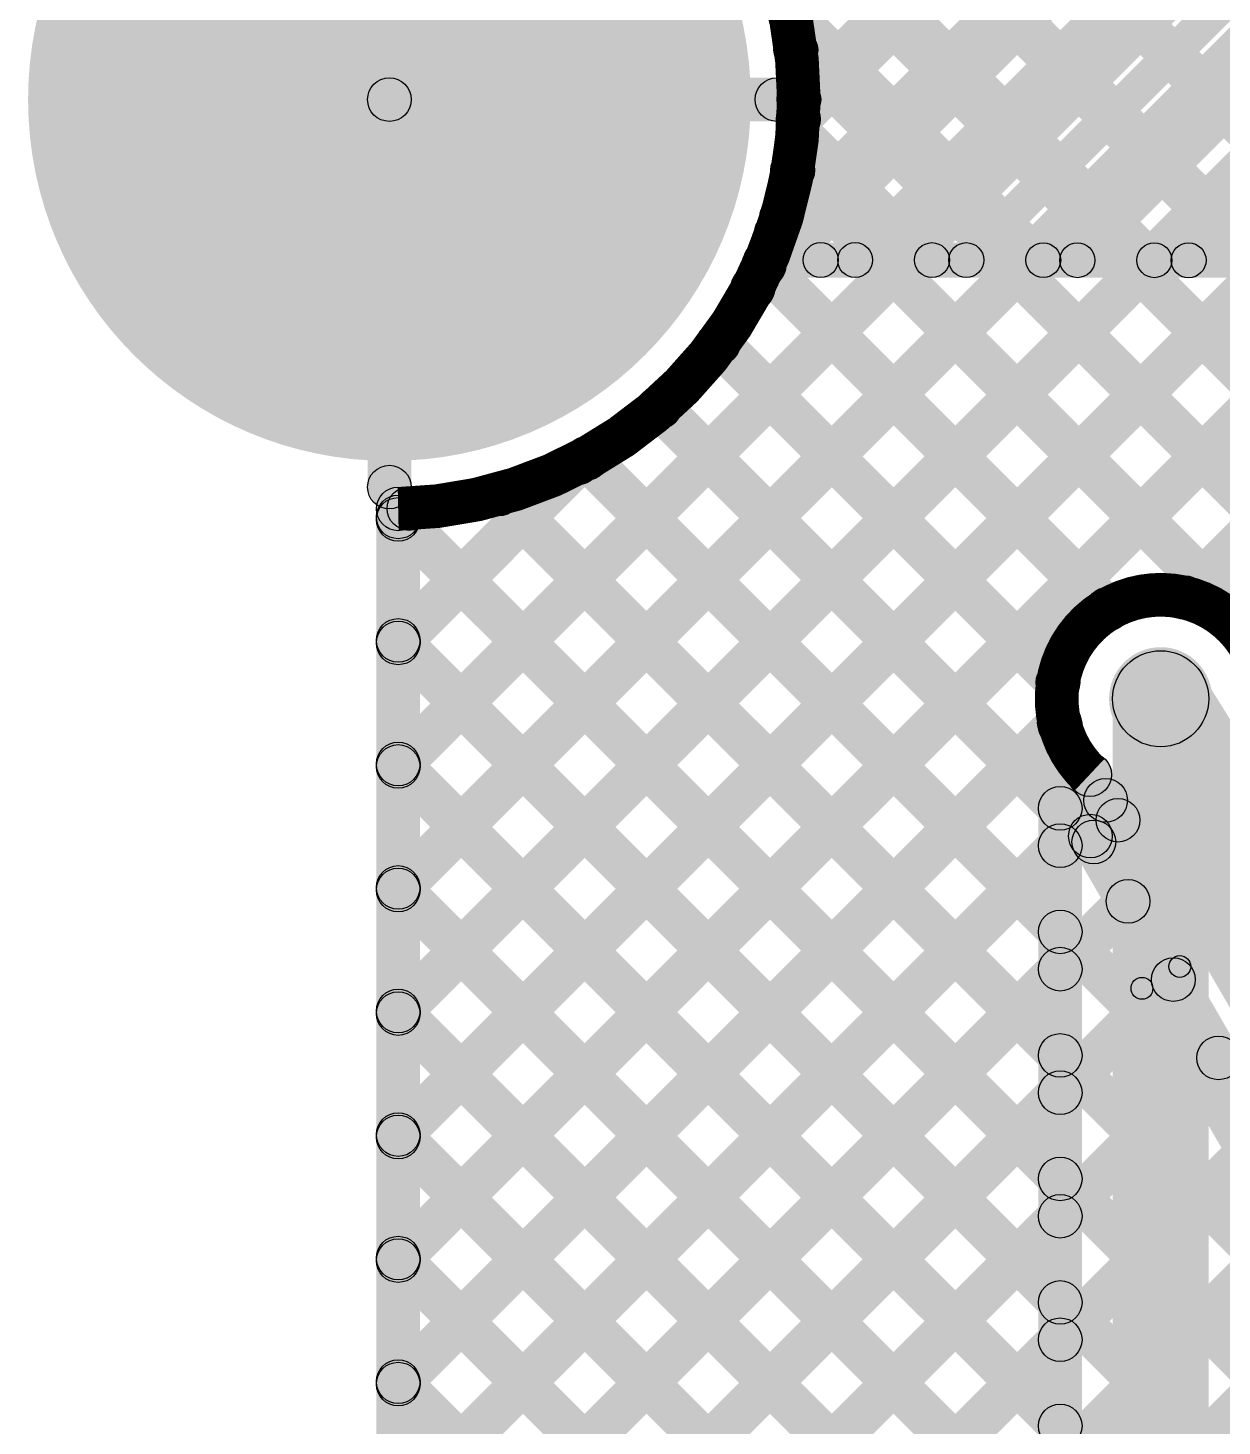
# Model space of a CAD drawing. Header units: millimetres. Extents: x 0.02 to 3.53, y 0 to 2.66.
# Drawn here: x 0.0152 to 0.2886, y 1.7632 to 2.0833 of the extents above; entities that cross this region are included whole.
import ezdxf

# ---------------------------------------------------------------- set-up
doc = ezdxf.new("R2010")
doc.units = ezdxf.units.MM
doc.header["$MEASUREMENT"] = 0
for name, color, linetype in [('BottomLayer', 5, 'Continuous'), ('BottomSolder', 6, 'Continuous'), ('PadHoleLayer', 156, 'Continuous'), ('TopLayer', 1, 'Continuous'), ('TopOverlay', 2, 'Continuous'), ('TopPaste', 8, 'Continuous'), ('TopSolder', 216, 'Continuous'), ('ViaHoleLayer', 16, 'Continuous')]:
    doc.layers.add(name, color=color, linetype=linetype)

# ---------------------------------------------------------------- blocks, each defined once
blk = doc.blocks.new('WS2812B_M____15')
at = {"layer": 'TopLayer'}
for points in [[(-0.09409, 0.05079), (-0.03504, 0.05079), (-0.03504, 0.01142), (-0.09409, 0.01142)], [(0.03504, 0.05079), (0.09409, 0.05079), (0.09409, 0.01142), (0.03504, 0.01142)], [(-0.09409, -0.01142), (-0.03504, -0.01142), (-0.03504, -0.05079), (-0.09409, -0.05079)], [(0.03504, -0.01142), (0.09409, -0.01142), (0.09409, -0.05079), (0.03504, -0.05079)]]:
    blk.add_hatch(color=1, dxfattribs=at).paths.add_polyline_path(points)
at = {"layer": 'TopOverlay'}
h = blk.add_hatch(color=2, dxfattribs=at)
edge = h.paths.add_edge_path()
edge.add_arc((-0.07, 0.07), 0.0025, 0, 360)
h = blk.add_hatch(color=2, dxfattribs=at)
edge = h.paths.add_edge_path()
edge.add_arc((-0.07, 0.07), 0.0025, 0, 360)
for points in [[(0.07, 0.0725), (0.07, 0.0675), (-0.07, 0.0675), (-0.07, 0.0725)], [(-0.0725, 0.07), (-0.0675, 0.07), (-0.0675, 0.06), (-0.0725, 0.06)], [(0.0675, 0.07), (0.0725, 0.07), (0.0725, 0.06), (0.0675, 0.06)], [(-0.0725, -0.06), (-0.0675, -0.06), (-0.0675, -0.07), (-0.0725, -0.07)], [(0.0675, -0.06), (0.0725, -0.06), (0.0725, -0.07), (0.0675, -0.07)], [(0.07, -0.0675), (0.07, -0.0725), (-0.07, -0.0725), (-0.07, -0.0675)]]:
    blk.add_hatch(color=2, dxfattribs=at).paths.add_polyline_path(points)
h = blk.add_hatch(color=2, dxfattribs=at)
edge = h.paths.add_edge_path()
edge.add_arc((0.07, 0.07), 0.0025, 0, 360)
h = blk.add_hatch(color=2, dxfattribs=at)
edge = h.paths.add_edge_path()
edge.add_arc((0.07, 0.07), 0.0025, 0, 360)
h = blk.add_hatch(color=2, dxfattribs=at)
edge = h.paths.add_edge_path()
edge.add_arc((-0.091, 0.061), 0.0025, 0, 360)
h = blk.add_hatch(color=2, dxfattribs=at)
edge = h.paths.add_edge_path()
edge.add_arc((-0.085, 0.061), 0.0025, 0, 360)
h = blk.add_hatch(color=2, dxfattribs=at)
edge = h.paths.add_edge_path()
edge.add_arc((-0.07, 0.06), 0.0025, 0, 360)
h = blk.add_hatch(color=2, dxfattribs=at)
edge = h.paths.add_edge_path()
edge.add_arc((0.07, 0.06), 0.0025, 0, 360)
h = blk.add_hatch(color=2, dxfattribs=at)
edge = h.paths.add_edge_path()
edge.add_arc((-0.07, -0.06), 0.0025, 0, 360)
h = blk.add_hatch(color=2, dxfattribs=at)
edge = h.paths.add_edge_path()
edge.add_arc((0.07, -0.06), 0.0025, 0, 360)
h = blk.add_hatch(color=2, dxfattribs=at)
edge = h.paths.add_edge_path()
edge.add_arc((-0.07, -0.07), 0.0025, 0, 360)
h = blk.add_hatch(color=2, dxfattribs=at)
edge = h.paths.add_edge_path()
edge.add_arc((-0.07, -0.07), 0.0025, 0, 360)
h = blk.add_hatch(color=2, dxfattribs=at)
edge = h.paths.add_edge_path()
edge.add_arc((0.07, -0.07), 0.0025, 0, 360)
h = blk.add_hatch(color=2, dxfattribs=at)
edge = h.paths.add_edge_path()
edge.add_arc((0.07, -0.07), 0.0025, 0, 360)
at = {"layer": 'TopPaste'}
for points in [[(-0.09409, 0.05079), (-0.03504, 0.05079), (-0.03504, 0.01142), (-0.09409, 0.01142)], [(0.03504, 0.05079), (0.09409, 0.05079), (0.09409, 0.01142), (0.03504, 0.01142)], [(-0.09409, -0.01142), (-0.03504, -0.01142), (-0.03504, -0.05079), (-0.09409, -0.05079)], [(0.03504, -0.01142), (0.09409, -0.01142), (0.09409, -0.05079), (0.03504, -0.05079)]]:
    blk.add_hatch(color=8, dxfattribs=at).paths.add_polyline_path(points)
at = {"layer": 'TopSolder'}
for points in [[(-0.09809, 0.05479), (-0.03104, 0.05479), (-0.03104, 0.00742), (-0.09809, 0.00742)], [(0.03104, 0.05479), (0.09809, 0.05479), (0.09809, 0.00742), (0.03104, 0.00742)], [(-0.09809, -0.00742), (-0.03104, -0.00742), (-0.03104, -0.05479), (-0.09809, -0.05479)], [(0.03104, -0.00742), (0.09809, -0.00742), (0.09809, -0.05479), (0.03104, -0.05479)]]:
    blk.add_hatch(color=216, dxfattribs=at).paths.add_polyline_path(points)
at = {"layer": 'TopOverlay', "const_width": 0.005}
blk.add_lwpolyline([(-0.085, 0.061, 1), (-0.091, 0.061, 1)], format="xyb", close=True, dxfattribs=at)
at = {"layer": 'TopOverlay'}
for centre in [(-0.07, 0.07), (-0.07, 0.07), (0.07, 0.07), (0.07, 0.07), (-0.091, 0.061), (-0.085, 0.061), (-0.07, 0.06), (0.07, 0.06), (-0.07, -0.06), (0.07, -0.06), (-0.07, -0.07), (-0.07, -0.07), (0.07, -0.07), (0.07, -0.07)]:
    blk.add_circle(centre, 0.0025, dxfattribs=at)

msp = doc.modelspace()

# ---------------------------------------------------------------- hatches: boundary and pattern name
at = {"layer": 'BottomLayer'}
for points in [[(0.10354, 1.91068), (0.09646, 1.91775), (0.83816, 2.65944), (0.84523, 2.65237)], [(0.10354, 1.85411), (0.09646, 1.86118), (0.89473, 2.65944), (0.9018, 2.65237)], [(0.10354, 1.88239), (0.09646, 1.88946), (0.86644, 2.65944), (0.87351, 2.65237)], [(0.10354, 1.82582), (0.09646, 1.83289), (0.92301, 2.65944), (0.93008, 2.65237)], [(0.10354, 1.79754), (0.09646, 1.80461), (0.9513, 2.65944), (0.95837, 2.65237)], [(0.18471, 2.02013), (0.17764, 2.02721), (0.80987, 2.65944), (0.81694, 2.65237)], [(0.19517, 2.05888), (0.1881, 2.06595), (0.78159, 2.65944), (0.78866, 2.65237)], [(0.28363, 1.94935), (0.27656, 1.95642), (0.97958, 2.65944), (0.98665, 2.65237)], [(0.18849, 2.03382), (0.18284, 2.03947), (0.80032, 2.65696), (0.80598, 2.6513)], [(0.19357, 2.06435), (0.18791, 2.07), (0.77488, 2.65697), (0.78054, 2.65131)], [(0.20746, 2.02733), (0.2018, 2.03299), (0.82577, 2.65695), (0.83143, 2.65129)], [(0.23291, 2.02732), (0.22725, 2.03297), (0.85121, 2.65694), (0.85687, 2.65128)], [(0.25835, 2.02731), (0.25269, 2.03296), (0.87666, 2.65693), (0.88232, 2.65127)], [(0.2838, 2.0273), (0.27814, 2.03295), (0.9021, 2.65692), (0.90776, 2.65126)], [(0.09646, 2.25066), (0.10354, 2.25773), (0.39924, 1.96203), (0.39217, 1.95496)], [(0.09893, 2.2496), (0.10459, 2.25526), (0.32691, 2.03293), (0.32126, 2.02728)], [(0.09646, 2.22237), (0.10354, 2.22944), (0.3831, 1.94988), (0.37603, 1.94281)], [(0.0989, 2.22418), (0.10456, 2.22983), (0.30145, 2.03294), (0.29579, 2.02729)], [(0.09887, 2.19876), (0.10452, 2.20441), (0.27598, 2.03296), (0.27032, 2.0273)], [(0.09646, 2.19409), (0.10354, 2.20116), (0.36896, 1.93573), (0.36189, 1.92866)], [(0.103, 2.06691), (0.093, 2.06691), (0.093, 2.15565), (0.103, 2.15565)], [(0.103, 2.06691), (0.093, 2.06691), (0.093, 2.15565), (0.103, 2.15565)], [(0.18499, 2.08718), (0.19065, 2.09283), (0.25051, 2.03297), (0.24486, 2.02731)], [(0.18751, 2.07476), (0.19458, 2.08183), (0.35482, 1.92159), (0.34775, 1.91452)], [(0.098, 2.06191), (0.098, 2.07191), (0.18674, 2.07191), (0.18674, 2.06191)], [(0.098, 2.06191), (0.098, 2.07191), (0.18674, 2.07191), (0.18674, 2.06191)], [(0.103, 1.97817), (0.093, 1.97817), (0.093, 2.06691), (0.103, 2.06691)], [(0.18777, 2.05894), (0.19343, 2.0646), (0.22505, 2.03298), (0.21939, 2.02732)], [(0.1868, 2.04719), (0.19387, 2.05426), (0.34069, 1.90744), (0.33362, 1.90036)], [(0.18396, 2.03729), (0.18962, 2.04295), (0.19958, 2.03299), (0.19392, 2.02733)], [(0.18315, 2.02617), (0.18315, 2.03417), (2.00371, 2.03337), (2.0037, 2.02537)], [(0.18021, 2.02549), (0.18728, 2.03256), (0.26606, 1.95378), (0.25899, 1.94671)], [(0.16981, 2.0076), (0.17688, 2.01467), (0.2546, 1.93696), (0.24753, 1.92989)], [(0.15625, 1.99288), (0.16333, 1.99995), (0.25512, 1.90816), (0.24805, 1.90109)], [(0.13962, 1.98122), (0.14669, 1.9883), (0.25512, 1.87987), (0.24805, 1.8728)], [(0.10354, 1.93896), (0.09646, 1.94603), (0.1377, 1.98727), (0.14477, 1.9802)], [(0.11952, 1.97304), (0.12659, 1.98011), (0.25512, 1.85159), (0.24805, 1.84452)], [(0.10354, 1.96724), (0.09646, 1.97432), (0.09896, 1.97681), (0.10603, 1.96974)], [(0.105, 0.78272), (0.095, 0.78272), (0.095, 1.97319), (0.105, 1.97319)], [(0.09646, 1.96781), (0.10354, 1.97489), (0.25512, 1.8233), (0.24805, 1.81623)], [(0.09646, 1.93953), (0.10354, 1.9466), (0.25512, 1.79502), (0.24805, 1.78795)], [(0.10354, 1.76925), (0.09646, 1.77633), (0.24788, 1.92774), (0.25495, 1.92067)], [(0.28558, 0.85767), (0.26358, 0.85767), (0.26358, 1.92972), (0.28558, 1.92972)], [(0.25658, 0.85767), (0.24658, 0.85767), (0.24658, 1.92355), (0.25658, 1.92355)], [(0.09646, 1.91125), (0.10354, 1.91832), (0.25512, 1.76673), (0.24805, 1.75966)], [(0.10354, 1.74097), (0.09646, 1.74804), (0.24805, 1.89962), (0.25512, 1.89255)], [(0.09646, 1.88296), (0.10354, 1.89003), (0.25512, 1.73845), (0.24805, 1.73138)], [(0.10354, 1.71269), (0.09646, 1.71976), (0.24805, 1.87134), (0.25512, 1.86427)], [(0.09646, 1.85468), (0.10354, 1.86175), (0.25512, 1.71017), (0.24805, 1.7031)], [(0.10354, 1.6844), (0.09646, 1.69147), (0.24805, 1.84306), (0.25512, 1.83598)], [(0.09646, 1.82639), (0.10354, 1.83346), (0.25512, 1.68188), (0.24805, 1.67481)], [(0.10354, 1.65612), (0.09646, 1.66319), (0.24805, 1.81477), (0.25512, 1.8077)], [(0.09646, 1.79811), (0.10354, 1.80518), (0.25512, 1.6536), (0.24805, 1.64653)], [(0.10354, 1.62783), (0.09646, 1.6349), (0.24805, 1.78649), (0.25512, 1.77942)], [(0.09646, 1.76982), (0.10354, 1.7769), (0.25512, 1.62531), (0.24805, 1.61824)]]:
    msp.add_hatch(color=5, dxfattribs=at).paths.add_polyline_path(points)
h = msp.add_hatch(color=5, dxfattribs=at)
edge = h.paths.add_edge_path()
edge.add_arc((0.098, 2.06691), 0.07874, 0, 360)
h = msp.add_hatch(color=5, dxfattribs=at)
edge = h.paths.add_edge_path()
edge.add_arc((0.19105, 2.07829), 0.005, 0, 360)
h = msp.add_hatch(color=5, dxfattribs=at)
edge = h.paths.add_edge_path()
edge.add_arc((0.098, 2.06691), 0.005, 0, 360)
h = msp.add_hatch(color=5, dxfattribs=at)
edge = h.paths.add_edge_path()
edge.add_arc((0.098, 2.06691), 0.005, 0, 360)
h = msp.add_hatch(color=5, dxfattribs=at)
edge = h.paths.add_edge_path()
edge.add_arc((0.098, 2.06691), 0.005, 0, 360)
h = msp.add_hatch(color=5, dxfattribs=at)
edge = h.paths.add_edge_path()
edge.add_arc((0.098, 2.06691), 0.005, 0, 360)
h = msp.add_hatch(color=5, dxfattribs=at)
edge = h.paths.add_edge_path()
edge.add_arc((0.098, 2.06691), 0.005, 0, 360)
h = msp.add_hatch(color=5, dxfattribs=at)
edge = h.paths.add_edge_path()
edge.add_arc((0.18674, 2.06691), 0.005, 0, 360)
h = msp.add_hatch(color=5, dxfattribs=at)
edge = h.paths.add_edge_path()
edge.add_arc((0.18674, 2.06691), 0.005, 0, 360)
h = msp.add_hatch(color=5, dxfattribs=at)
edge = h.paths.add_edge_path()
edge.add_arc((0.19174, 2.06691), 0.005, 0, 360)
h = msp.add_hatch(color=5, dxfattribs=at)
edge = h.paths.add_edge_path()
edge.add_arc((0.19174, 2.06691), 0.005, 0, 360)
h = msp.add_hatch(color=5, dxfattribs=at)
edge = h.paths.add_edge_path()
edge.add_arc((0.19074, 2.06718), 0.004, 0, 360)
h = msp.add_hatch(color=5, dxfattribs=at)
edge = h.paths.add_edge_path()
edge.add_arc((0.19074, 2.06691), 0.004, 0, 360)
h = msp.add_hatch(color=5, dxfattribs=at)
edge = h.paths.add_edge_path()
edge.add_arc((0.19074, 2.06691), 0.004, 0, 360)
h = msp.add_hatch(color=5, dxfattribs=at)
edge = h.paths.add_edge_path()
edge.add_arc((0.1906, 2.06177), 0.004, 0, 360)
h = msp.add_hatch(color=5, dxfattribs=at)
edge = h.paths.add_edge_path()
edge.add_arc((0.19163, 2.06241), 0.005, 0, 360)
h = msp.add_hatch(color=5, dxfattribs=at)
edge = h.paths.add_edge_path()
edge.add_arc((0.19033, 2.05072), 0.005, 0, 360)
h = msp.add_hatch(color=5, dxfattribs=at)
edge = h.paths.add_edge_path()
edge.add_arc((0.18679, 2.04012), 0.004, 0, 360)
h = msp.add_hatch(color=5, dxfattribs=at)
edge = h.paths.add_edge_path()
edge.add_arc((0.18566, 2.03664), 0.004, 0, 360)
h = msp.add_hatch(color=5, dxfattribs=at)
edge = h.paths.add_edge_path()
edge.add_arc((0.18375, 2.02903), 0.005, 0, 360)
h = msp.add_hatch(color=5, dxfattribs=at)
edge = h.paths.add_edge_path()
edge.add_arc((0.18315, 2.03017), 0.004, 0, 360)
h = msp.add_hatch(color=5, dxfattribs=at)
edge = h.paths.add_edge_path()
edge.add_arc((0.18315, 2.03017), 0.004, 0, 360)
h = msp.add_hatch(color=5, dxfattribs=at)
edge = h.paths.add_edge_path()
edge.add_arc((0.19675, 2.03016), 0.004, 0, 360)
h = msp.add_hatch(color=5, dxfattribs=at)
edge = h.paths.add_edge_path()
edge.add_arc((0.20463, 2.03016), 0.004, 0, 360)
h = msp.add_hatch(color=5, dxfattribs=at)
edge = h.paths.add_edge_path()
edge.add_arc((0.22222, 2.03015), 0.004, 0, 360)
h = msp.add_hatch(color=5, dxfattribs=at)
edge = h.paths.add_edge_path()
edge.add_arc((0.23008, 2.03015), 0.004, 0, 360)
h = msp.add_hatch(color=5, dxfattribs=at)
edge = h.paths.add_edge_path()
edge.add_arc((0.24769, 2.03014), 0.004, 0, 360)
h = msp.add_hatch(color=5, dxfattribs=at)
edge = h.paths.add_edge_path()
edge.add_arc((0.25552, 2.03013), 0.004, 0, 360)
h = msp.add_hatch(color=5, dxfattribs=at)
edge = h.paths.add_edge_path()
edge.add_arc((0.27315, 2.03013), 0.004, 0, 360)
h = msp.add_hatch(color=5, dxfattribs=at)
edge = h.paths.add_edge_path()
edge.add_arc((0.28097, 2.03012), 0.004, 0, 360)
h = msp.add_hatch(color=5, dxfattribs=at)
edge = h.paths.add_edge_path()
edge.add_arc((0.18117, 2.02367), 0.005, 0, 360)
h = msp.add_hatch(color=5, dxfattribs=at)
edge = h.paths.add_edge_path()
edge.add_arc((0.17335, 2.01114), 0.005, 0, 360)
h = msp.add_hatch(color=5, dxfattribs=at)
edge = h.paths.add_edge_path()
edge.add_arc((0.15979, 1.99641), 0.005, 0, 360)
h = msp.add_hatch(color=5, dxfattribs=at)
edge = h.paths.add_edge_path()
edge.add_arc((0.14124, 1.98373), 0.005, 0, 360)
h = msp.add_hatch(color=5, dxfattribs=at)
edge = h.paths.add_edge_path()
edge.add_arc((0.14316, 1.98476), 0.005, 0, 360)
h = msp.add_hatch(color=5, dxfattribs=at)
edge = h.paths.add_edge_path()
edge.add_arc((0.098, 1.97817), 0.005, 0, 360)
h = msp.add_hatch(color=5, dxfattribs=at)
edge = h.paths.add_edge_path()
edge.add_arc((0.12306, 1.97658), 0.005, 0, 360)
h = msp.add_hatch(color=5, dxfattribs=at)
edge = h.paths.add_edge_path()
edge.add_arc((0.1, 1.97319), 0.005, 0, 360)
h = msp.add_hatch(color=5, dxfattribs=at)
edge = h.paths.add_edge_path()
edge.add_arc((0.1, 1.97319), 0.005, 0, 360)
h = msp.add_hatch(color=5, dxfattribs=at)
edge = h.paths.add_edge_path()
edge.add_arc((0.1, 1.97135), 0.005, 0, 360)
h = msp.add_hatch(color=5, dxfattribs=at)
edge = h.paths.add_edge_path()
edge.add_arc((0.1, 1.97078), 0.005, 0, 360)
h = msp.add_hatch(color=5, dxfattribs=at)
edge = h.paths.add_edge_path()
edge.add_arc((0.10249, 1.97327), 0.005, 0, 360)
h = msp.add_hatch(color=5, dxfattribs=at)
edge = h.paths.add_edge_path()
edge.add_arc((0.28009, 1.95288), 0.005, 0, 360)
h = msp.add_hatch(color=5, dxfattribs=at)
edge = h.paths.add_edge_path()
edge.add_arc((0.26252, 1.95025), 0.005, 0, 360)
h = msp.add_hatch(color=5, dxfattribs=at)
edge = h.paths.add_edge_path()
edge.add_arc((0.1, 1.94307), 0.005, 0, 360)
h = msp.add_hatch(color=5, dxfattribs=at)
edge = h.paths.add_edge_path()
edge.add_arc((0.1, 1.9425), 0.005, 0, 360)
h = msp.add_hatch(color=5, dxfattribs=at)
edge = h.paths.add_edge_path()
edge.add_arc((0.27458, 1.92972), 0.01181, 0, 360)
h = msp.add_hatch(color=5, dxfattribs=at)
edge = h.paths.add_edge_path()
edge.add_arc((0.27458, 1.92972), 0.011, 0, 360)
h = msp.add_hatch(color=5, dxfattribs=at)
edge = h.paths.add_edge_path()
edge.add_arc((0.25106, 1.93343), 0.005, 0, 360)
h = msp.add_hatch(color=5, dxfattribs=at)
edge = h.paths.add_edge_path()
edge.add_arc((0.25142, 1.92421), 0.005, 0, 360)
h = msp.add_hatch(color=5, dxfattribs=at)
edge = h.paths.add_edge_path()
edge.add_arc((0.25158, 1.92355), 0.005, 0, 360)
h = msp.add_hatch(color=5, dxfattribs=at)
edge = h.paths.add_edge_path()
edge.add_arc((0.25158, 1.92355), 0.005, 0, 360)
h = msp.add_hatch(color=5, dxfattribs=at)
edge = h.paths.add_edge_path()
edge.add_arc((0.1, 1.91478), 0.005, 0, 360)
h = msp.add_hatch(color=5, dxfattribs=at)
edge = h.paths.add_edge_path()
edge.add_arc((0.1, 1.91421), 0.005, 0, 360)
h = msp.add_hatch(color=5, dxfattribs=at)
edge = h.paths.add_edge_path()
edge.add_arc((0.25158, 1.90462), 0.005, 0, 360)
h = msp.add_hatch(color=5, dxfattribs=at)
edge = h.paths.add_edge_path()
edge.add_arc((0.25158, 1.89609), 0.005, 0, 360)
h = msp.add_hatch(color=5, dxfattribs=at)
edge = h.paths.add_edge_path()
edge.add_arc((0.1, 1.8865), 0.005, 0, 360)
h = msp.add_hatch(color=5, dxfattribs=at)
edge = h.paths.add_edge_path()
edge.add_arc((0.1, 1.88593), 0.005, 0, 360)
h = msp.add_hatch(color=5, dxfattribs=at)
edge = h.paths.add_edge_path()
edge.add_arc((0.25158, 1.87634), 0.005, 0, 360)
h = msp.add_hatch(color=5, dxfattribs=at)
edge = h.paths.add_edge_path()
edge.add_arc((0.25158, 1.8678), 0.005, 0, 360)
h = msp.add_hatch(color=5, dxfattribs=at)
edge = h.paths.add_edge_path()
edge.add_arc((0.1, 1.85821), 0.005, 0, 360)
h = msp.add_hatch(color=5, dxfattribs=at)
edge = h.paths.add_edge_path()
edge.add_arc((0.1, 1.85764), 0.005, 0, 360)
h = msp.add_hatch(color=5, dxfattribs=at)
edge = h.paths.add_edge_path()
edge.add_arc((0.25158, 1.84805), 0.005, 0, 360)
h = msp.add_hatch(color=5, dxfattribs=at)
edge = h.paths.add_edge_path()
edge.add_arc((0.25158, 1.83952), 0.005, 0, 360)
h = msp.add_hatch(color=5, dxfattribs=at)
edge = h.paths.add_edge_path()
edge.add_arc((0.1, 1.82993), 0.005, 0, 360)
h = msp.add_hatch(color=5, dxfattribs=at)
edge = h.paths.add_edge_path()
edge.add_arc((0.1, 1.82936), 0.005, 0, 360)
h = msp.add_hatch(color=5, dxfattribs=at)
edge = h.paths.add_edge_path()
edge.add_arc((0.25158, 1.81977), 0.005, 0, 360)
h = msp.add_hatch(color=5, dxfattribs=at)
edge = h.paths.add_edge_path()
edge.add_arc((0.25158, 1.81124), 0.005, 0, 360)
h = msp.add_hatch(color=5, dxfattribs=at)
edge = h.paths.add_edge_path()
edge.add_arc((0.1, 1.80164), 0.005, 0, 360)
h = msp.add_hatch(color=5, dxfattribs=at)
edge = h.paths.add_edge_path()
edge.add_arc((0.1, 1.80107), 0.005, 0, 360)
h = msp.add_hatch(color=5, dxfattribs=at)
edge = h.paths.add_edge_path()
edge.add_arc((0.25158, 1.79148), 0.005, 0, 360)
h = msp.add_hatch(color=5, dxfattribs=at)
edge = h.paths.add_edge_path()
edge.add_arc((0.25158, 1.78295), 0.005, 0, 360)
h = msp.add_hatch(color=5, dxfattribs=at)
edge = h.paths.add_edge_path()
edge.add_arc((0.1, 1.77336), 0.005, 0, 360)
h = msp.add_hatch(color=5, dxfattribs=at)
edge = h.paths.add_edge_path()
edge.add_arc((0.1, 1.77279), 0.005, 0, 360)
h = msp.add_hatch(color=5, dxfattribs=at)
edge = h.paths.add_edge_path()
edge.add_arc((0.25158, 1.7632), 0.005, 0, 360)
at = {"layer": 'BottomSolder'}
h = msp.add_hatch(color=6, dxfattribs=at)
edge = h.paths.add_edge_path()
edge.add_arc((0.098, 2.06691), 0.08274, 0, 360)
at = {"layer": 'PadHoleLayer'}
h = msp.add_hatch(color=156, dxfattribs=at)
edge = h.paths.add_edge_path()
edge.add_arc((0.098, 2.06691), 0.04921, 0, 360)
at = {"layer": 'TopLayer'}
for points in [[(0.10354, 1.82582), (0.09646, 1.83289), (0.92301, 2.65944), (0.93008, 2.65237)], [(0.10354, 1.85411), (0.09646, 1.86118), (0.89473, 2.65944), (0.9018, 2.65237)], [(0.10354, 1.88239), (0.09646, 1.88946), (0.86644, 2.65944), (0.87351, 2.65237)], [(0.10354, 1.79754), (0.09646, 1.80461), (0.9513, 2.65944), (0.95837, 2.65237)], [(0.10354, 1.91068), (0.09646, 1.91775), (0.83816, 2.65944), (0.84523, 2.65237)], [(0.18471, 2.02013), (0.17764, 2.02721), (0.80987, 2.65944), (0.81694, 2.65237)], [(0.19517, 2.05888), (0.1881, 2.06595), (0.78159, 2.65944), (0.78866, 2.65237)], [(0.28363, 1.94935), (0.27656, 1.95642), (0.97958, 2.65944), (0.98665, 2.65237)], [(0.18849, 2.03382), (0.18284, 2.03947), (0.80032, 2.65696), (0.80598, 2.6513)], [(0.19357, 2.06435), (0.18791, 2.07), (0.77488, 2.65697), (0.78054, 2.65131)], [(0.20746, 2.02733), (0.2018, 2.03299), (0.82577, 2.65695), (0.83143, 2.65129)], [(0.23291, 2.02732), (0.22725, 2.03297), (0.85121, 2.65694), (0.85687, 2.65128)], [(0.25835, 2.02731), (0.25269, 2.03296), (0.87666, 2.65693), (0.88232, 2.65127)], [(0.2838, 2.0273), (0.27814, 2.03295), (0.9021, 2.65692), (0.90776, 2.65126)], [(0.09646, 2.25066), (0.10354, 2.25773), (0.81665, 1.54461), (0.80958, 1.53754)], [(0.09893, 2.2496), (0.10459, 2.25526), (0.32691, 2.03293), (0.32126, 2.02728)], [(0.09646, 2.22237), (0.10354, 2.22944), (0.36707, 1.96591), (0.36, 1.95884)], [(0.0989, 2.22418), (0.10456, 2.22983), (0.30145, 2.03294), (0.29579, 2.02729)], [(0.09887, 2.19876), (0.10452, 2.20441), (0.27598, 2.03296), (0.27032, 2.0273)], [(0.09646, 2.19409), (0.10354, 2.20116), (0.34913, 1.95556), (0.34206, 1.94849)], [(0.103, 2.06691), (0.093, 2.06691), (0.093, 2.15565), (0.103, 2.15565)], [(0.103, 2.06691), (0.093, 2.06691), (0.093, 2.15565), (0.103, 2.15565)], [(0.18499, 2.08718), (0.19065, 2.09283), (0.25051, 2.03297), (0.24486, 2.02731)], [(0.18751, 2.07476), (0.19458, 2.08183), (0.3312, 1.94521), (0.32413, 1.93814)], [(0.098, 2.06191), (0.098, 2.07191), (0.18674, 2.07191), (0.18674, 2.06191)], [(0.098, 2.06191), (0.098, 2.07191), (0.18674, 2.07191), (0.18674, 2.06191)], [(0.103, 1.97817), (0.093, 1.97817), (0.093, 2.06691), (0.103, 2.06691)], [(0.18777, 2.05894), (0.19343, 2.0646), (0.22505, 2.03298), (0.21939, 2.02732)], [(0.1868, 2.04719), (0.19387, 2.05426), (0.31327, 1.93486), (0.3062, 1.92778)], [(0.18396, 2.03729), (0.18962, 2.04295), (0.19958, 2.03299), (0.19392, 2.02733)], [(0.18315, 2.02617), (0.18315, 2.03417), (2.00371, 2.03337), (2.0037, 2.02537)], [(0.18021, 2.02549), (0.18728, 2.03256), (0.26606, 1.95378), (0.25899, 1.94671)], [(0.16981, 2.0076), (0.17688, 2.01467), (0.2546, 1.93696), (0.24753, 1.92989)], [(0.15625, 1.99288), (0.16333, 1.99995), (0.26281, 1.90046), (0.25574, 1.89339)], [(0.13962, 1.98122), (0.14669, 1.9883), (0.30145, 1.83354), (0.29438, 1.82647)], [(0.10354, 1.93896), (0.09646, 1.94603), (0.1377, 1.98727), (0.14477, 1.9802)], [(0.11952, 1.97304), (0.12659, 1.98011), (0.34009, 1.76662), (0.33302, 1.75955)], [(0.10354, 1.96724), (0.09646, 1.97432), (0.09896, 1.97681), (0.10603, 1.96974)], [(0.105, 0.78272), (0.095, 0.78272), (0.095, 1.97319), (0.105, 1.97319)], [(0.09646, 1.96781), (0.10354, 1.97489), (0.4107, 1.66772), (0.40363, 1.66065)], [(0.09646, 1.93953), (0.10354, 1.9466), (0.42239, 1.62774), (0.41532, 1.62067)], [(0.26525, 1.9239), (0.28392, 1.93553), (0.31604, 1.88397), (0.29737, 1.87234)], [(0.10354, 1.76925), (0.09646, 1.77633), (0.24788, 1.92774), (0.25495, 1.92067)], [(0.09646, 1.91125), (0.10354, 1.91832), (0.44947, 1.57239), (0.44239, 1.56532)], [(0.25407, 1.90968), (0.26256, 1.91497), (0.26905, 1.90456), (0.26056, 1.89927)], [(0.10354, 1.74097), (0.09646, 1.74804), (0.25843, 1.91001), (0.2655, 1.90294)], [(0.261, 1.89394), (0.256, 1.9026), (0.2623, 1.90624), (0.2673, 1.89758)], [(0.25417, 1.89577), (0.26283, 1.90077), (0.30436, 1.82885), (0.2957, 1.82385)], [(0.09646, 1.88296), (0.10354, 1.89003), (0.4881, 1.50547), (0.48103, 1.49839)], [(0.10354, 1.71269), (0.09646, 1.71976), (0.26358, 1.88688), (0.27066, 1.87981)], [(0.10354, 1.6844), (0.09646, 1.69147), (0.27394, 1.86895), (0.28101, 1.86187)], [(0.09646, 1.85468), (0.10354, 1.86175), (0.52471, 1.44057), (0.51764, 1.4335)], [(0.10354, 1.59955), (0.09646, 1.60662), (0.34834, 1.85849), (0.35541, 1.85142)], [(0.10354, 1.65612), (0.09646, 1.66319), (0.28429, 1.85101), (0.29136, 1.84394)], [(0.10354, 1.57126), (0.09646, 1.57834), (0.36192, 1.84379), (0.36899, 1.83672)], [(0.09646, 1.82639), (0.10354, 1.83346), (0.65062, 1.28638), (0.64355, 1.27931)], [(0.10354, 1.62783), (0.09646, 1.6349), (0.29464, 1.83308), (0.30171, 1.82601)], [(0.09646, 1.79811), (0.10354, 1.80518), (0.64223, 1.26649), (0.63516, 1.25942)], [(0.09646, 1.76982), (0.10354, 1.7769), (0.62618, 1.25425), (0.61911, 1.24718)]]:
    msp.add_hatch(color=1, dxfattribs=at).paths.add_polyline_path(points)
h = msp.add_hatch(color=1, dxfattribs=at)
edge = h.paths.add_edge_path()
edge.add_arc((0.098, 2.06691), 0.07874, 0, 360)
h = msp.add_hatch(color=1, dxfattribs=at)
edge = h.paths.add_edge_path()
edge.add_arc((0.19105, 2.07829), 0.005, 0, 360)
h = msp.add_hatch(color=1, dxfattribs=at)
edge = h.paths.add_edge_path()
edge.add_arc((0.098, 2.06691), 0.005, 0, 360)
h = msp.add_hatch(color=1, dxfattribs=at)
edge = h.paths.add_edge_path()
edge.add_arc((0.098, 2.06691), 0.005, 0, 360)
h = msp.add_hatch(color=1, dxfattribs=at)
edge = h.paths.add_edge_path()
edge.add_arc((0.098, 2.06691), 0.005, 0, 360)
h = msp.add_hatch(color=1, dxfattribs=at)
edge = h.paths.add_edge_path()
edge.add_arc((0.098, 2.06691), 0.005, 0, 360)
h = msp.add_hatch(color=1, dxfattribs=at)
edge = h.paths.add_edge_path()
edge.add_arc((0.098, 2.06691), 0.005, 0, 360)
h = msp.add_hatch(color=1, dxfattribs=at)
edge = h.paths.add_edge_path()
edge.add_arc((0.18674, 2.06691), 0.005, 0, 360)
h = msp.add_hatch(color=1, dxfattribs=at)
edge = h.paths.add_edge_path()
edge.add_arc((0.18674, 2.06691), 0.005, 0, 360)
h = msp.add_hatch(color=1, dxfattribs=at)
edge = h.paths.add_edge_path()
edge.add_arc((0.19174, 2.06691), 0.005, 0, 360)
h = msp.add_hatch(color=1, dxfattribs=at)
edge = h.paths.add_edge_path()
edge.add_arc((0.19174, 2.06691), 0.005, 0, 360)
h = msp.add_hatch(color=1, dxfattribs=at)
edge = h.paths.add_edge_path()
edge.add_arc((0.19074, 2.06718), 0.004, 0, 360)
h = msp.add_hatch(color=1, dxfattribs=at)
edge = h.paths.add_edge_path()
edge.add_arc((0.19074, 2.06691), 0.004, 0, 360)
h = msp.add_hatch(color=1, dxfattribs=at)
edge = h.paths.add_edge_path()
edge.add_arc((0.19074, 2.06691), 0.004, 0, 360)
h = msp.add_hatch(color=1, dxfattribs=at)
edge = h.paths.add_edge_path()
edge.add_arc((0.1906, 2.06177), 0.004, 0, 360)
h = msp.add_hatch(color=1, dxfattribs=at)
edge = h.paths.add_edge_path()
edge.add_arc((0.19163, 2.06241), 0.005, 0, 360)
h = msp.add_hatch(color=1, dxfattribs=at)
edge = h.paths.add_edge_path()
edge.add_arc((0.19033, 2.05072), 0.005, 0, 360)
h = msp.add_hatch(color=1, dxfattribs=at)
edge = h.paths.add_edge_path()
edge.add_arc((0.18679, 2.04012), 0.004, 0, 360)
h = msp.add_hatch(color=1, dxfattribs=at)
edge = h.paths.add_edge_path()
edge.add_arc((0.18566, 2.03664), 0.004, 0, 360)
h = msp.add_hatch(color=1, dxfattribs=at)
edge = h.paths.add_edge_path()
edge.add_arc((0.18375, 2.02903), 0.005, 0, 360)
h = msp.add_hatch(color=1, dxfattribs=at)
edge = h.paths.add_edge_path()
edge.add_arc((0.18315, 2.03017), 0.004, 0, 360)
h = msp.add_hatch(color=1, dxfattribs=at)
edge = h.paths.add_edge_path()
edge.add_arc((0.18315, 2.03017), 0.004, 0, 360)
h = msp.add_hatch(color=1, dxfattribs=at)
edge = h.paths.add_edge_path()
edge.add_arc((0.19675, 2.03016), 0.004, 0, 360)
h = msp.add_hatch(color=1, dxfattribs=at)
edge = h.paths.add_edge_path()
edge.add_arc((0.20463, 2.03016), 0.004, 0, 360)
h = msp.add_hatch(color=1, dxfattribs=at)
edge = h.paths.add_edge_path()
edge.add_arc((0.22222, 2.03015), 0.004, 0, 360)
h = msp.add_hatch(color=1, dxfattribs=at)
edge = h.paths.add_edge_path()
edge.add_arc((0.23008, 2.03015), 0.004, 0, 360)
h = msp.add_hatch(color=1, dxfattribs=at)
edge = h.paths.add_edge_path()
edge.add_arc((0.24769, 2.03014), 0.004, 0, 360)
h = msp.add_hatch(color=1, dxfattribs=at)
edge = h.paths.add_edge_path()
edge.add_arc((0.25552, 2.03013), 0.004, 0, 360)
h = msp.add_hatch(color=1, dxfattribs=at)
edge = h.paths.add_edge_path()
edge.add_arc((0.27315, 2.03013), 0.004, 0, 360)
h = msp.add_hatch(color=1, dxfattribs=at)
edge = h.paths.add_edge_path()
edge.add_arc((0.28097, 2.03012), 0.004, 0, 360)
h = msp.add_hatch(color=1, dxfattribs=at)
edge = h.paths.add_edge_path()
edge.add_arc((0.18117, 2.02367), 0.005, 0, 360)
h = msp.add_hatch(color=1, dxfattribs=at)
edge = h.paths.add_edge_path()
edge.add_arc((0.17335, 2.01114), 0.005, 0, 360)
h = msp.add_hatch(color=1, dxfattribs=at)
edge = h.paths.add_edge_path()
edge.add_arc((0.15979, 1.99641), 0.005, 0, 360)
h = msp.add_hatch(color=1, dxfattribs=at)
edge = h.paths.add_edge_path()
edge.add_arc((0.14124, 1.98373), 0.005, 0, 360)
h = msp.add_hatch(color=1, dxfattribs=at)
edge = h.paths.add_edge_path()
edge.add_arc((0.14316, 1.98476), 0.005, 0, 360)
h = msp.add_hatch(color=1, dxfattribs=at)
edge = h.paths.add_edge_path()
edge.add_arc((0.098, 1.97817), 0.005, 0, 360)
h = msp.add_hatch(color=1, dxfattribs=at)
edge = h.paths.add_edge_path()
edge.add_arc((0.12306, 1.97658), 0.005, 0, 360)
h = msp.add_hatch(color=1, dxfattribs=at)
edge = h.paths.add_edge_path()
edge.add_arc((0.1, 1.97319), 0.005, 0, 360)
h = msp.add_hatch(color=1, dxfattribs=at)
edge = h.paths.add_edge_path()
edge.add_arc((0.1, 1.97319), 0.005, 0, 360)
h = msp.add_hatch(color=1, dxfattribs=at)
edge = h.paths.add_edge_path()
edge.add_arc((0.1, 1.97135), 0.005, 0, 360)
h = msp.add_hatch(color=1, dxfattribs=at)
edge = h.paths.add_edge_path()
edge.add_arc((0.1, 1.97078), 0.005, 0, 360)
h = msp.add_hatch(color=1, dxfattribs=at)
edge = h.paths.add_edge_path()
edge.add_arc((0.10249, 1.97327), 0.005, 0, 360)
h = msp.add_hatch(color=1, dxfattribs=at)
edge = h.paths.add_edge_path()
edge.add_arc((0.28009, 1.95288), 0.005, 0, 360)
h = msp.add_hatch(color=1, dxfattribs=at)
edge = h.paths.add_edge_path()
edge.add_arc((0.26252, 1.95025), 0.005, 0, 360)
h = msp.add_hatch(color=1, dxfattribs=at)
edge = h.paths.add_edge_path()
edge.add_arc((0.1, 1.94307), 0.005, 0, 360)
h = msp.add_hatch(color=1, dxfattribs=at)
edge = h.paths.add_edge_path()
edge.add_arc((0.1, 1.9425), 0.005, 0, 360)
h = msp.add_hatch(color=1, dxfattribs=at)
edge = h.paths.add_edge_path()
edge.add_arc((0.27458, 1.92972), 0.01181, 0, 360)
h = msp.add_hatch(color=1, dxfattribs=at)
edge = h.paths.add_edge_path()
edge.add_arc((0.27458, 1.92972), 0.011, 0, 360)
h = msp.add_hatch(color=1, dxfattribs=at)
edge = h.paths.add_edge_path()
edge.add_arc((0.25106, 1.93343), 0.005, 0, 360)
h = msp.add_hatch(color=1, dxfattribs=at)
edge = h.paths.add_edge_path()
edge.add_arc((0.25142, 1.92421), 0.005, 0, 360)
h = msp.add_hatch(color=1, dxfattribs=at)
edge = h.paths.add_edge_path()
edge.add_arc((0.1, 1.91478), 0.005, 0, 360)
h = msp.add_hatch(color=1, dxfattribs=at)
edge = h.paths.add_edge_path()
edge.add_arc((0.1, 1.91421), 0.005, 0, 360)
h = msp.add_hatch(color=1, dxfattribs=at)
edge = h.paths.add_edge_path()
edge.add_arc((0.25832, 1.91233), 0.005, 0, 360)
h = msp.add_hatch(color=1, dxfattribs=at)
edge = h.paths.add_edge_path()
edge.add_arc((0.25832, 1.91233), 0.005, 0, 360)
h = msp.add_hatch(color=1, dxfattribs=at)
edge = h.paths.add_edge_path()
edge.add_arc((0.26197, 1.90647), 0.005, 0, 360)
h = msp.add_hatch(color=1, dxfattribs=at)
edge = h.paths.add_edge_path()
edge.add_arc((0.2648, 1.90191), 0.005, 0, 360)
h = msp.add_hatch(color=1, dxfattribs=at)
edge = h.paths.add_edge_path()
edge.add_arc((0.2648, 1.90191), 0.005, 0, 360)
h = msp.add_hatch(color=1, dxfattribs=at)
edge = h.paths.add_edge_path()
edge.add_arc((0.2585, 1.89827), 0.005, 0, 360)
h = msp.add_hatch(color=1, dxfattribs=at)
edge = h.paths.add_edge_path()
edge.add_arc((0.2585, 1.89827), 0.005, 0, 360)
h = msp.add_hatch(color=1, dxfattribs=at)
edge = h.paths.add_edge_path()
edge.add_arc((0.25928, 1.89693), 0.005, 0, 360)
h = msp.add_hatch(color=1, dxfattribs=at)
edge = h.paths.add_edge_path()
edge.add_arc((0.1, 1.8865), 0.005, 0, 360)
h = msp.add_hatch(color=1, dxfattribs=at)
edge = h.paths.add_edge_path()
edge.add_arc((0.1, 1.88593), 0.005, 0, 360)
h = msp.add_hatch(color=1, dxfattribs=at)
edge = h.paths.add_edge_path()
edge.add_arc((0.26712, 1.88334), 0.005, 0, 360)
h = msp.add_hatch(color=1, dxfattribs=at)
edge = h.paths.add_edge_path()
edge.add_arc((0.27747, 1.86541), 0.005, 0, 360)
h = msp.add_hatch(color=1, dxfattribs=at)
edge = h.paths.add_edge_path()
edge.add_arc((0.1, 1.85821), 0.005, 0, 360)
h = msp.add_hatch(color=1, dxfattribs=at)
edge = h.paths.add_edge_path()
edge.add_arc((0.1, 1.85764), 0.005, 0, 360)
h = msp.add_hatch(color=1, dxfattribs=at)
edge = h.paths.add_edge_path()
edge.add_arc((0.28783, 1.84748), 0.005, 0, 360)
h = msp.add_hatch(color=1, dxfattribs=at)
edge = h.paths.add_edge_path()
edge.add_arc((0.1, 1.82993), 0.005, 0, 360)
h = msp.add_hatch(color=1, dxfattribs=at)
edge = h.paths.add_edge_path()
edge.add_arc((0.1, 1.82936), 0.005, 0, 360)
h = msp.add_hatch(color=1, dxfattribs=at)
edge = h.paths.add_edge_path()
edge.add_arc((0.1, 1.80164), 0.005, 0, 360)
h = msp.add_hatch(color=1, dxfattribs=at)
edge = h.paths.add_edge_path()
edge.add_arc((0.1, 1.80107), 0.005, 0, 360)
h = msp.add_hatch(color=1, dxfattribs=at)
edge = h.paths.add_edge_path()
edge.add_arc((0.1, 1.77336), 0.005, 0, 360)
h = msp.add_hatch(color=1, dxfattribs=at)
edge = h.paths.add_edge_path()
edge.add_arc((0.1, 1.77279), 0.005, 0, 360)
at = {"layer": 'TopSolder'}
h = msp.add_hatch(color=216, dxfattribs=at)
edge = h.paths.add_edge_path()
edge.add_arc((0.098, 2.06691), 0.08274, 0, 360)
at = {"layer": 'ViaHoleLayer'}
h = msp.add_hatch(color=16, dxfattribs=at)
edge = h.paths.add_edge_path()
edge.add_arc((0.27458, 1.92972), 0.00591, 0, 360)

# ---------------------------------------------------------------- linework, layer by layer
at = {"layer": 'BottomLayer'}
for points, const_width in [([(0.1, 2.16062, -0.407978), (0.19174, 2.06691)], 0.01), ([(0.10164, 2.15957, -0.402762), (0.19074, 2.06691)], 0.008), ([(0.19174, 2.06691, -0.407978), (0.1, 1.97319)], 0.01), ([(0.19074, 2.06691, -0.102184), (0.18315, 2.03017)], 0.008), ([(0.25158, 1.92355, -1.14025), (0.29839, 1.92972)], 0.01)]:
    msp.add_lwpolyline(points, format="xyb", dxfattribs=dict(at, const_width=const_width))
for centre, radius in [((0.19105, 2.07829), 0.005), ((0.098, 2.06691), 0.005), ((0.098, 2.06691), 0.005), ((0.098, 2.06691), 0.005), ((0.098, 2.06691), 0.005), ((0.098, 2.06691), 0.005), ((0.18674, 2.06691), 0.005), ((0.18674, 2.06691), 0.005), ((0.19174, 2.06691), 0.005), ((0.19174, 2.06691), 0.005), ((0.19074, 2.06718), 0.004), ((0.19074, 2.06691), 0.004), ((0.19074, 2.06691), 0.004), ((0.1906, 2.06177), 0.004), ((0.19163, 2.06241), 0.005), ((0.19033, 2.05072), 0.005), ((0.18679, 2.04012), 0.004), ((0.18566, 2.03664), 0.004), ((0.18375, 2.02903), 0.005), ((0.18315, 2.03017), 0.004), ((0.18315, 2.03017), 0.004), ((0.19675, 2.03016), 0.004), ((0.20463, 2.03016), 0.004), ((0.22222, 2.03015), 0.004), ((0.23008, 2.03015), 0.004), ((0.24769, 2.03014), 0.004), ((0.25552, 2.03013), 0.004), ((0.27315, 2.03013), 0.004), ((0.28097, 2.03012), 0.004), ((0.18117, 2.02367), 0.005), ((0.17335, 2.01114), 0.005), ((0.15979, 1.99641), 0.005), ((0.14124, 1.98373), 0.005), ((0.14316, 1.98476), 0.005), ((0.098, 1.97817), 0.005), ((0.12306, 1.97658), 0.005), ((0.1, 1.97319), 0.005), ((0.1, 1.97319), 0.005), ((0.1, 1.97135), 0.005), ((0.1, 1.97078), 0.005), ((0.10249, 1.97327), 0.005), ((0.28009, 1.95288), 0.005), ((0.26252, 1.95025), 0.005), ((0.1, 1.94307), 0.005), ((0.1, 1.9425), 0.005), ((0.27458, 1.92972), 0.011), ((0.25106, 1.93343), 0.005), ((0.25142, 1.92421), 0.005), ((0.25158, 1.92355), 0.005), ((0.25158, 1.92355), 0.005), ((0.1, 1.91478), 0.005), ((0.1, 1.91421), 0.005), ((0.25158, 1.90462), 0.005), ((0.25158, 1.89609), 0.005), ((0.1, 1.8865), 0.005), ((0.1, 1.88593), 0.005), ((0.25158, 1.87634), 0.005), ((0.25158, 1.8678), 0.005), ((0.1, 1.85821), 0.005), ((0.1, 1.85764), 0.005), ((0.25158, 1.84805), 0.005), ((0.25158, 1.83952), 0.005), ((0.1, 1.82993), 0.005), ((0.1, 1.82936), 0.005), ((0.25158, 1.81977), 0.005), ((0.25158, 1.81124), 0.005), ((0.1, 1.80164), 0.005), ((0.1, 1.80107), 0.005), ((0.25158, 1.79148), 0.005), ((0.25158, 1.78295), 0.005), ((0.1, 1.77336), 0.005), ((0.1, 1.77279), 0.005), ((0.25158, 1.7632), 0.005)]:
    msp.add_circle(centre, radius, dxfattribs=at)
at = {"layer": 'TopLayer'}
for points, const_width in [([(0.1, 2.16062, -0.407978), (0.19174, 2.06691)], 0.01), ([(0.10164, 2.15957, -0.402762), (0.19074, 2.06691)], 0.008), ([(0.19174, 2.06691, -0.407978), (0.1, 1.97319)], 0.01), ([(0.19074, 2.06691, -0.102184), (0.18315, 2.03017)], 0.008), ([(0.25832, 1.91233, -1.303149), (0.29736, 1.93665)], 0.01)]:
    msp.add_lwpolyline(points, format="xyb", dxfattribs=dict(at, const_width=const_width))
for centre, radius in [((0.19105, 2.07829), 0.005), ((0.098, 2.06691), 0.005), ((0.098, 2.06691), 0.005), ((0.098, 2.06691), 0.005), ((0.098, 2.06691), 0.005), ((0.098, 2.06691), 0.005), ((0.18674, 2.06691), 0.005), ((0.18674, 2.06691), 0.005), ((0.19174, 2.06691), 0.005), ((0.19174, 2.06691), 0.005), ((0.19074, 2.06718), 0.004), ((0.19074, 2.06691), 0.004), ((0.19074, 2.06691), 0.004), ((0.1906, 2.06177), 0.004), ((0.19163, 2.06241), 0.005), ((0.19033, 2.05072), 0.005), ((0.18679, 2.04012), 0.004), ((0.18566, 2.03664), 0.004), ((0.18375, 2.02903), 0.005), ((0.18315, 2.03017), 0.004), ((0.18315, 2.03017), 0.004), ((0.19675, 2.03016), 0.004), ((0.20463, 2.03016), 0.004), ((0.22222, 2.03015), 0.004), ((0.23008, 2.03015), 0.004), ((0.24769, 2.03014), 0.004), ((0.25552, 2.03013), 0.004), ((0.27315, 2.03013), 0.004), ((0.28097, 2.03012), 0.004), ((0.18117, 2.02367), 0.005), ((0.17335, 2.01114), 0.005), ((0.15979, 1.99641), 0.005), ((0.14124, 1.98373), 0.005), ((0.14316, 1.98476), 0.005), ((0.098, 1.97817), 0.005), ((0.12306, 1.97658), 0.005), ((0.1, 1.97319), 0.005), ((0.1, 1.97319), 0.005), ((0.1, 1.97135), 0.005), ((0.1, 1.97078), 0.005), ((0.10249, 1.97327), 0.005), ((0.28009, 1.95288), 0.005), ((0.26252, 1.95025), 0.005), ((0.1, 1.94307), 0.005), ((0.1, 1.9425), 0.005), ((0.27458, 1.92972), 0.011), ((0.25106, 1.93343), 0.005), ((0.25142, 1.92421), 0.005), ((0.1, 1.91478), 0.005), ((0.1, 1.91421), 0.005), ((0.25832, 1.91233), 0.005), ((0.25832, 1.91233), 0.005), ((0.26197, 1.90647), 0.005), ((0.2648, 1.90191), 0.005), ((0.2648, 1.90191), 0.005), ((0.2585, 1.89827), 0.005), ((0.2585, 1.89827), 0.005), ((0.25928, 1.89693), 0.005), ((0.1, 1.8865), 0.005), ((0.1, 1.88593), 0.005), ((0.26712, 1.88334), 0.005), ((0.27747, 1.86541), 0.005), ((0.1, 1.85821), 0.005), ((0.1, 1.85764), 0.005), ((0.28783, 1.84748), 0.005), ((0.1, 1.82993), 0.005), ((0.1, 1.82936), 0.005), ((0.1, 1.80164), 0.005), ((0.1, 1.80107), 0.005), ((0.1, 1.77336), 0.005), ((0.1, 1.77279), 0.005)]:
    msp.add_circle(centre, radius, dxfattribs=at)

# ---------------------------------------------------------------- block references
at = {"rotation": 120}
msp.add_blockref('WS2812B_M____15', (0.36592, 1.83779), dxfattribs=at)

doc.saveas('drawing.dxf')
